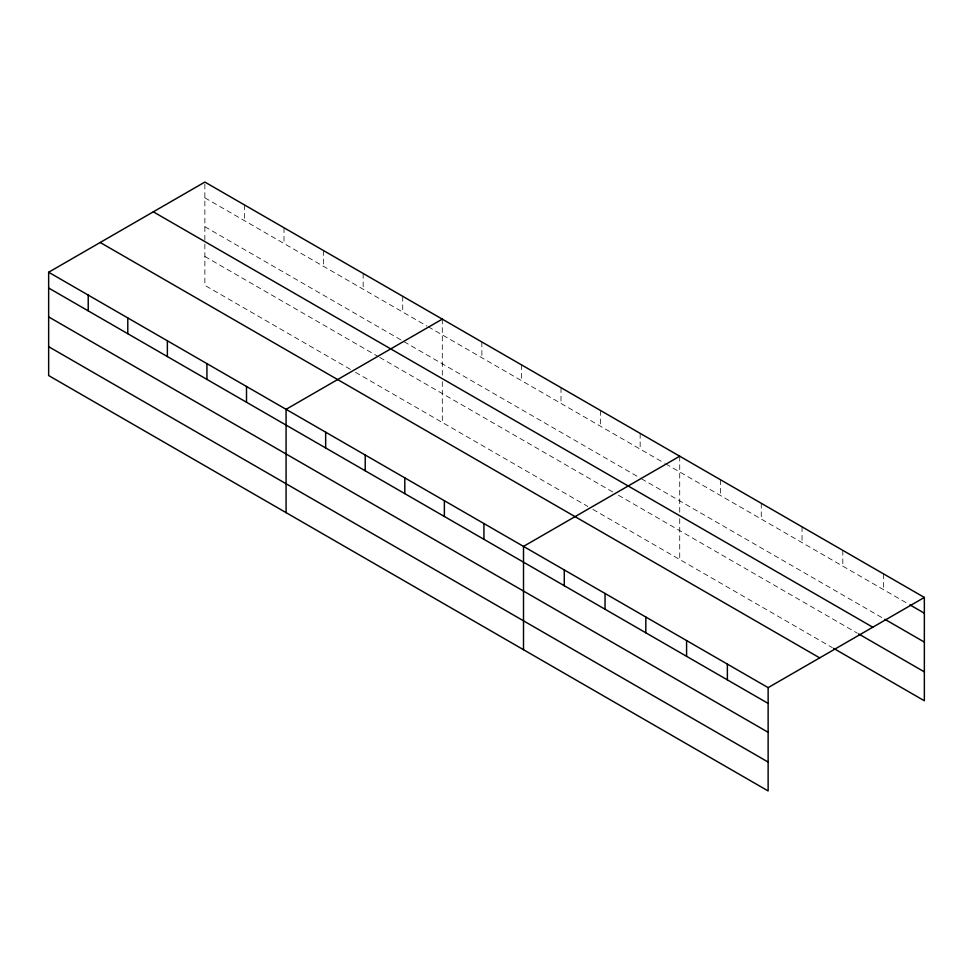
<?xml version="1.0" encoding="UTF-8"?>
<svg xmlns="http://www.w3.org/2000/svg" width="973" height="973" viewBox="0 0 973 973"><rect width="100%" height="100%" fill="white"/><g stroke="black" fill="none" stroke-linecap="round" stroke-linejoin="round"><path stroke-width="0.73" stroke-dasharray="4.87 3.65" d="M204.865 240.1L204.865 182.06M204.865 197.823L426.977 326.052M428.254 326.794L664.413 463.136M665.69 463.878L908.563 604.099M204.865 226.709L401.448 340.209M404.002 341.681L640.149 478.023M641.426 478.752L883.581 618.56M204.865 256.471L378.473 356.702M379.75 357.444L613.343 492.302M618.451 495.257L857.274 633.143M350.389 369.375L204.865 285.357L204.865 241.596M355.498 372.331L587.814 506.459M592.922 509.402L832.292 647.604M883.581 573.912L883.581 589.674M842.813 550.365L842.813 566.128M802.044 526.831L802.044 542.593M761.263 503.296L761.263 519.059M720.494 479.75L720.494 495.512M679.726 456.215L679.726 512.771M679.726 518.731L679.726 559.524M640.149 433.362L640.149 449.137M600.584 410.521L600.584 426.283M561.007 387.68L561.007 403.442M521.443 364.826L521.443 380.589M481.866 341.985L481.866 357.748M442.301 319.132L442.301 375.7M442.301 381.647L442.301 422.44M402.725 296.291L402.725 312.053M363.16 273.437L363.16 289.212M323.583 250.596L323.583 266.359M284.007 227.755L284.007 243.518M244.442 204.902L244.442 220.664"/><path stroke-width="1.46" d="M768.135 732.292L768.135 687.643L48.65 272.245L48.65 375.554L768.135 790.94L768.135 732.292L48.65 316.906M833.606 648.359L924.35 700.755L924.35 597.446L204.865 182.06L48.65 272.245M442.301 319.132L286.074 409.329L286.074 512.637M679.726 456.215L523.51 546.4L523.51 649.709M768.135 687.643L924.35 597.446M909.889 604.853L924.35 613.209M884.895 619.315L924.35 642.095M153.32 211.822L872.793 627.208M858.587 633.897L924.35 671.869M100.207 242.484L819.68 657.87M48.65 288.02L768.135 703.406M48.65 346.668L768.135 762.054M727.366 664.097L727.366 679.859M686.585 640.562L686.585 656.325M645.817 617.016L645.817 632.791M605.048 593.481L605.048 609.244M564.279 569.947L564.279 585.71M483.934 523.559L483.934 539.322M444.369 500.718L444.369 516.481M404.792 477.865L404.792 493.627M365.228 455.023L365.228 470.786M325.651 432.17L325.651 447.933M246.51 386.476L246.51 402.25M206.933 363.634L206.933 379.397M167.368 340.793L167.368 356.556M127.791 317.94L127.791 333.703M88.227 295.099L88.227 310.861"/></g></svg>
